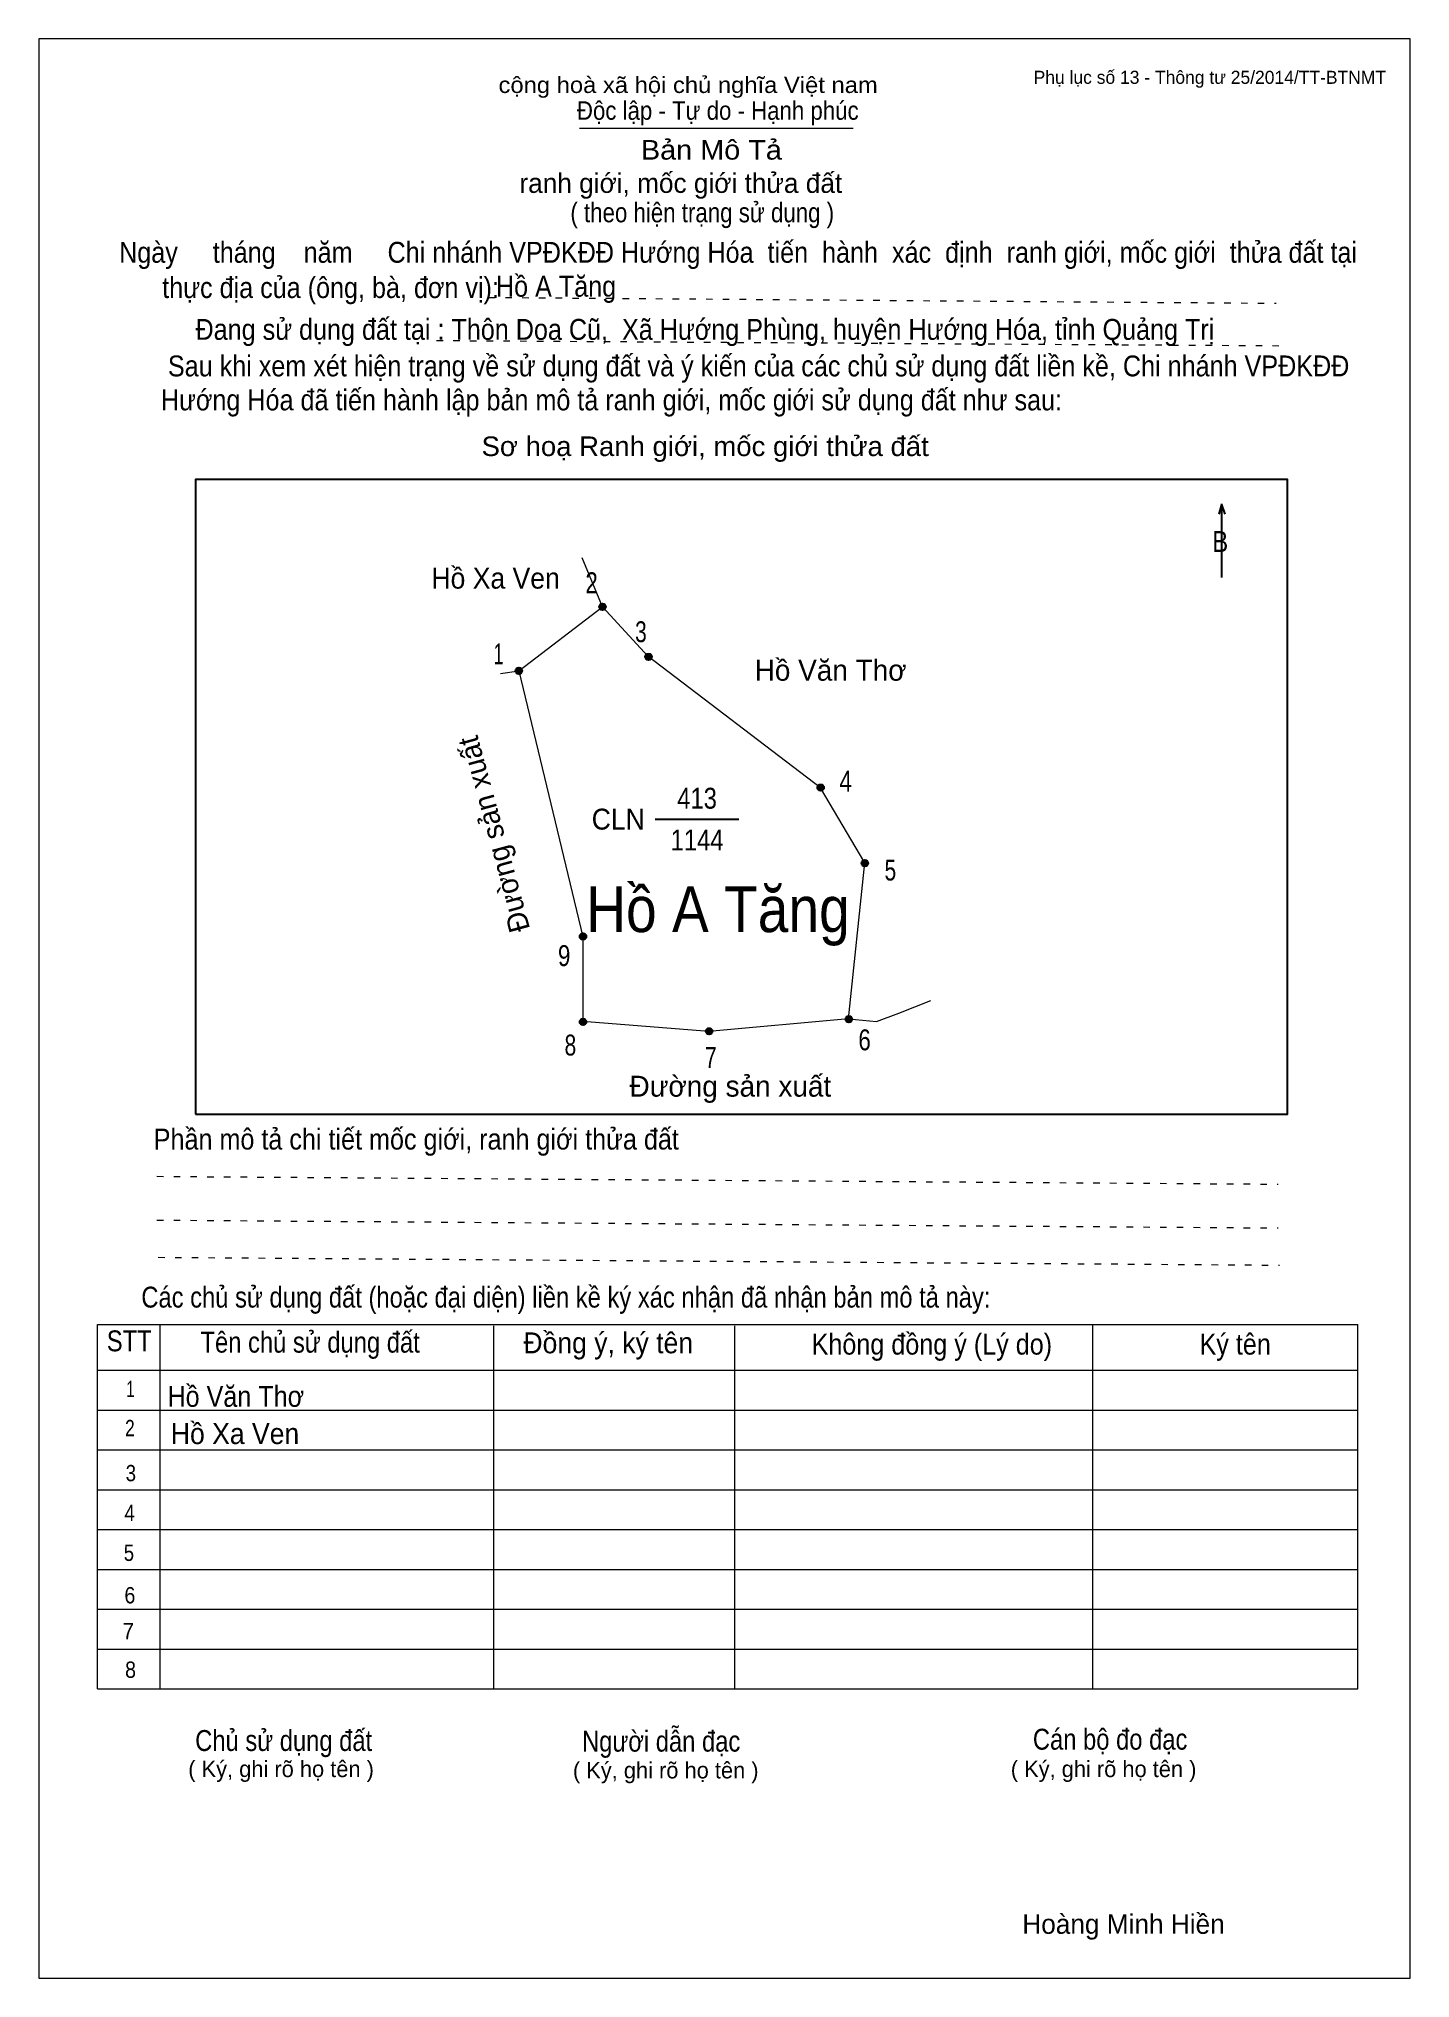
# Model space of a CAD drawing. Header units: centimetres. Extents: x 0 to 21, y 0 to 29.7.
import ezdxf
from ezdxf.enums import TextEntityAlignment as Align

# ---------------------------------------------------------------- set-up
doc = ezdxf.new("R2010")
doc.units = ezdxf.units.CM
doc.header["$LTSCALE"] = 0.13
doc.linetypes.add('DOTTED', pattern=[1.5, 0.3, -1.2])
for name, color, linetype, lineweight in [('1', 7, 'Continuous', 13), ('32', 7, 'Continuous', 25), ('33', 7, 'Continuous', 25), ('6', 7, 'Continuous', 13), ('62', 7, 'Continuous', 13)]:
    doc.layers.add(name, color=color, linetype=linetype, lineweight=lineweight)
for name, color, linetype in [('2', 7, 'Continuous'), ('34', 7, 'Continuous'), ('63', 7, 'Continuous')]:
    doc.layers.add(name, color=color, linetype=linetype)

msp = doc.modelspace()

# ---------------------------------------------------------------- hatches: boundary and pattern name
at = {"layer": '32'}
for points in [[(8.6807, 21.0007, 1), (8.5807, 21.0007, 1)], [(9.385, 20.2333, 1), (9.285, 20.2333, 1)], [(7.4012, 20.02, 1), (7.3012, 20.02, 1)], [(12.0226, 18.2326, 1), (11.9226, 18.2326, 1)], [(12.6988, 17.0752, 1), (12.5988, 17.0752, 1)], [(8.3833, 15.9514, 1), (8.2833, 15.9514, 1)], [(8.3833, 14.6438, 1), (8.2833, 14.6438, 1)], [(12.4533, 14.6859, 1), (12.3533, 14.6859, 1)], [(10.3166, 14.5007, 1), (10.2166, 14.5007, 1)]]:
    msp.add_hatch(color=256, dxfattribs=at).paths.add_polyline_path(points)

# ---------------------------------------------------------------- linework, layer by layer
at = {"layer": '1'}
msp.add_lwpolyline([(21, 0), (21, 29.7), (0, 29.7), (0, 0)], close=True, dxfattribs=at)
at = {"layer": '32'}
for centre in [(8.6307, 21.0007), (9.335, 20.2333), (7.3512, 20.02), (11.9726, 18.2326), (12.6488, 17.0752), (8.3333, 15.9514), (8.3333, 14.6438), (12.4033, 14.6859), (10.2666, 14.5007)]:
    msp.add_circle(centre, 0.05, dxfattribs=at)
at = {"layer": '33'}
msp.add_line((9.44, 17.75), (10.72, 17.75), dxfattribs=at)
at = {"layer": '6'}
for points in [[(7.07, 19.98), (7.35, 20.02), (8.63, 21), (8.32, 21.75)], [(12.4, 14.69), (12.65, 17.08), (11.97, 18.23), (9.33, 20.24), (8.63, 21)], [(7.35, 20.02), (8.33, 15.95), (8.33, 14.65)], [(12.4, 14.69), (12.83, 14.65), (13.17, 14.78), (13.66, 14.97)], [(12.4, 14.69), (10.26, 14.5), (8.33, 14.65)]]:
    msp.add_lwpolyline(points, dxfattribs=at)
at = {"layer": '62'}
for p, q in [((8.28, 28.33), (12.47, 28.33)), ((0.9, 10.01), (20.2, 10.01)), ((0.9, 4.43), (0.9, 10.01)), ((1.86, 4.43), (1.86, 10.01)), ((6.97, 4.43), (6.97, 9.99)), ((10.66, 4.43), (10.66, 9.99)), ((16.14, 4.43), (16.14, 10.01)), ((20.2, 4.43), (20.2, 10.01)), ((0.9, 9.31), (20.2, 9.31)), ((0.9, 8.7), (20.2, 8.7)), ((0.9, 8.09), (20.2, 8.09)), ((0.9, 7.48), (20.2, 7.48)), ((0.9, 6.87), (20.2, 6.87)), ((0.9, 6.26), (20.2, 6.26)), ((0.9, 5.65), (20.2, 5.65)), ((0.9, 5.04), (20.2, 5.04)), ((0.9, 4.43), (20.2, 4.43))]:
    msp.add_line(p, q, dxfattribs=at)
at = {"layer": '62', "linetype": 'DOTTED'}
for p, q in [((6.89, 25.74), (18.95, 25.65)), ((6.09, 25.08), (19.04, 25)), ((1.81, 12.28), (18.98, 12.16)), ((1.81, 11.61), (18.98, 11.49)), ((1.83, 11.04), (19, 10.92))]:
    msp.add_line(p, q, dxfattribs=at)
at = {"layer": '62', "lineweight": 25}
for p, q in [((18.11, 22.58), (18.11, 21.45)), ((18.11, 22.57), (18.07, 22.42)), ((18.11, 22.57), (18.16, 22.42))]:
    msp.add_line(p, q, dxfattribs=at)
msp.add_lwpolyline([(2.4, 13.23), (19.12, 13.23), (19.12, 22.95), (2.4, 22.95)], close=True, dxfattribs=at)

# ---------------------------------------------------------------- texts
at = {"layer": '2', "width": 0.9}
msp.add_text('Hồ A Tăng', height=0.7015, dxfattribs=at).set_placement((10.4, 16.02), align=Align.CENTER)
at = {"layer": '32'}
for s, width, p in [('2', 0.8, (8.465, 21.21)), ('3', 0.75, (9.22, 20.46)), ('1', 0.65, (7.04, 20.12)), ('4', 0.8, (12.355, 18.17)), ('5', 0.75, (13.04, 16.81)), ('9', 0.8, (8.045, 15.5)), ('8', 0.75, (8.14, 14.13)), ('7', 0.75, (10.29, 13.94)), ('6', 0.8, (12.645, 14.21))]:
    msp.add_text(s, height=0.32, dxfattribs=dict(at, width=width)).set_placement(p, align=Align.CENTER)
at = {"layer": '33'}
for s, width, p in [('Hồ Xa Ven', 0.95, (6.995, 21.28)), ('413', 0.85, (10.08, 17.91)), ('1144', 0.85, (10.08, 17.27)), ('Hồ Xa Ven', 0.95, (3.005, 8.18))]:
    msp.add_text(s, height=0.32, dxfattribs=dict(at, width=width)).set_placement(p, align=Align.CENTER)
for s, p in [('Hồ Văn Thơ', (12.125, 19.87)), ('Đường sản xuất', (10.59, 13.5))]:
    msp.add_text(s, height=0.32, dxfattribs=at).set_placement(p, align=Align.CENTER)
msp.add_text('Đường sản xuất', height=0.32, rotation=105.233, dxfattribs=at).set_placement((7.1202, 17.558), align=Align.CENTER)
at = {"layer": '33', "width": 0.95}
msp.add_text('CLN', height=0.32, dxfattribs=at).set_placement((9.28, 17.59), align=Align.RIGHT)
at = {"layer": '34', "width": 0.9}
for s, p in [('Hồ A Tăng', (7, 25.75)), ('Hồ Văn Thơ', (1.97, 8.75))]:
    msp.add_text(s, height=0.32, dxfattribs=at).set_placement(p)
at = {"layer": '62'}
for s, height, width, p in [('cộng hoà xã hội chủ nghĩa Việt nam', 0.2474, 1.1, (7.04, 28.87)), ('Độc lập - Tự do - Hạnh phúc', 0.2828, 0.9, (8.24, 28.46)), ('Bản Mô Tả', 0.3, 1.1, (9.22, 27.85)), ('( theo hiện trạng sử dụng )', 0.3, 0.85, (8.14, 26.89)), ('Ngày     tháng    năm     Chi nhánh VPĐKĐĐ Hướng Hóa  tiến  hành  xác  định  ranh giới, mốc giới  thửa đất tại ', 0.32, 0.9, (1.23, 26.27)), ('thực địa của (ông, bà, đơn vị): ', 0.32, 0.9, (1.89, 25.73)), ('Đang sử dụng đất tại : Thôn Doa Cũ,  Xã Hướng Phùng, huyện Hướng Hóa, tỉnh Quảng Trị', 0.32, 0.9, (2.4, 25.09)), (' Sau khi xem xét hiện trạng về sử dụng đất và ý kiến của các chủ sử dụng đất liền kề, Chi nhánh VPĐKĐĐ ', 0.32, 0.9, (1.87, 24.53)), ('Hướng Hóa đã tiến hành lập bản mô tả ranh giới, mốc giới sử dụng đất như sau:', 0.32, 0.9, (1.87, 24.01)), ('Sơ hoạ Ranh giới, mốc giới thửa đất', 0.3, 1.05, (6.78, 23.31)), ('B', 0.32, 0.85, (17.97, 21.84)), ('Phần mô tả chi tiết mốc giới, ranh giới thửa đất ', 0.32, 0.9, (1.76, 12.69)), ('Các chủ sử dụng đất (hoặc đại diện) liền kề ký xác nhận đã nhận bản mô tả này:', 0.32, 0.85, (1.57, 10.27))]:
    msp.add_text(s, height=height, dxfattribs=dict(at, width=width)).set_placement(p)
msp.add_text('ranh giới, mốc giới thửa đất', height=0.3, dxfattribs=at).set_placement((7.36, 27.34))
for s, height, width, p in [('STT', 0.32, 0.85, (1.385, 9.6)), ('Tên chủ sử dụng đất', 0.32, 0.85, (4.155, 9.58)), ('Đồng ý, ký tên', 0.32, 0.95, (8.72, 9.57)), ('Không đồng ý (Lý do)', 0.32, 0.9, (13.675, 9.55)), ('Ký tên', 0.32, 0.9, (18.32, 9.55)), ('1', 0.25, 0.7, (1.405, 8.9)), ('2', 0.25, 0.8, (1.395, 8.3)), ('3', 0.25, 0.85, (1.41, 7.61)), ('4', 0.25, 0.85, (1.39, 7)), ('5', 0.25, 0.85, (1.38, 6.39)), ('6', 0.25, 0.9, (1.395, 5.74)), ('7', 0.25, 0.95, (1.37, 5.19)), ('8', 0.25, 0.9, (1.405, 4.6)), ('Người dẫn đạc', 0.32, 0.85, (9.53, 3.47)), ('Chủ sử dụng đất', 0.32, 0.85, (3.75, 3.48)), ('Cán bộ đo đạc', 0.32, 0.85, (16.405, 3.5))]:
    msp.add_text(s, height=height, dxfattribs=dict(at, width=width)).set_placement(p, align=Align.CENTER)
for p in [(3.71, 3.08), (9.6, 3.06), (16.305, 3.08)]:
    msp.add_text('( Ký, ghi rõ họ tên )', height=0.25, dxfattribs=at).set_placement(p, align=Align.CENTER)
at = {"layer": '63'}
msp.add_text('Phụ lục số 13 - Thông tư 25/2014/TT-BTNMT', height=0.2, dxfattribs=at).set_placement((20.63, 29.01), align=Align.RIGHT)
msp.add_text('Hoàng Minh Hiền', height=0.3, dxfattribs=at).set_placement((16.61, 0.68), align=Align.CENTER)

doc.saveas('drawing.dxf')
